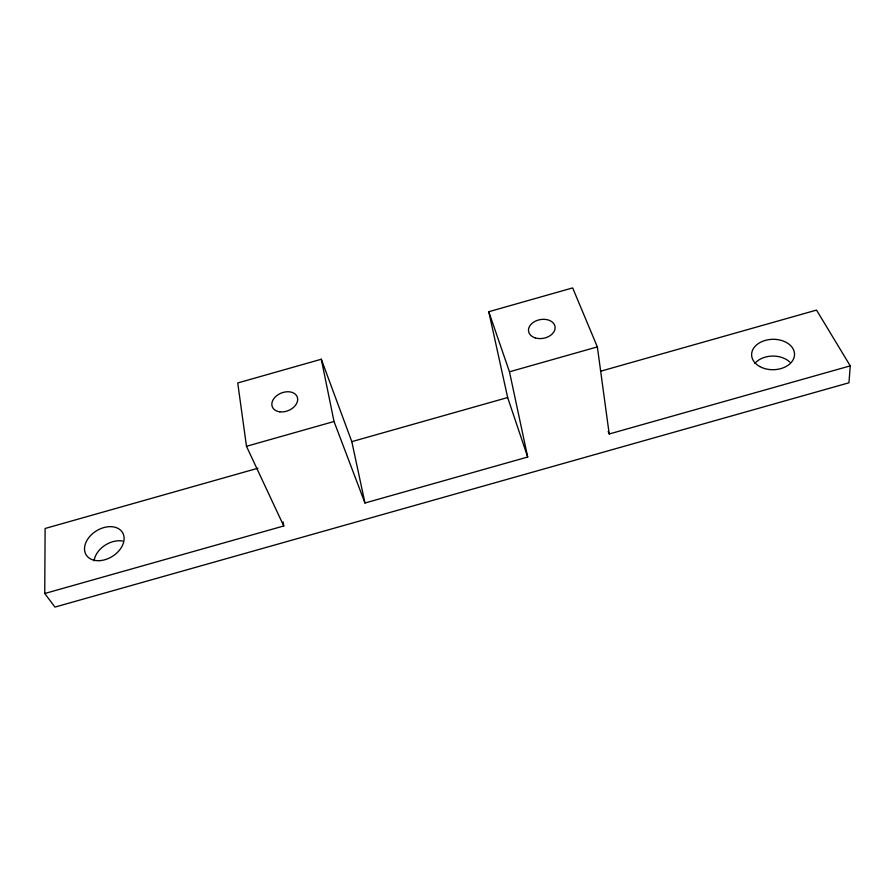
<?xml version="1.0" encoding="UTF-8"?>
<svg xmlns="http://www.w3.org/2000/svg" width="895" height="895" viewBox="0 0 895 895"><rect width="100%" height="100%" fill="white"/><g stroke="black" fill="none" stroke-linecap="round" stroke-linejoin="round"><path stroke-width="1.34" d="M600.478 371.257L816.52 310.095L850.25 365.865L848.952 382.791L54.964 607.09L44.75 593.508L45.108 528.486L257.973 468.219M850.25 365.865L609.204 433.986L597.357 346.902L572.655 287.91L488.771 311.717L509.468 371.794L527.692 457.032L364.959 503.012L351.813 441.649L321.305 359.242L237.734 382.959L246.483 446.303L283.749 525.969L44.75 593.508M246.483 446.303L334.025 421.5L364.959 503.012M509.468 371.794L597.357 346.902M351.813 441.649L507.655 397.537L488.771 311.717M608.175 431.446L609.204 433.986M507.655 397.537L527.692 457.032M321.305 359.242L334.025 421.5M283.111 521.908L283.749 525.969M754.877 363.359A21.156 15.159 -0.5 0 1 789.826 362.072M94.064 560.874A21.044 15.014 -32 0 1 122.604 541.028M99.927 560.639A21.346 15.058 -31.7 0 0 123.241 533.957A21.346 15.058 -31.7 0 0 89.791 536.429A21.346 15.058 -31.7 0 0 99.927 560.639M759.799 366.558A21.458 15.204 -0.9 0 0 794.312 356.523A21.458 15.204 -0.9 0 0 765.113 340.447A21.458 15.204 -0.9 0 0 759.799 366.558M535.188 337.874A13.436 9.476 -10.8 0 0 555.124 327.671A13.436 9.476 -10.8 0 0 535.109 321.316A13.436 9.476 -10.8 0 0 535.188 337.874M279.822 411.823A13.414 9.442 -22 0 0 297.576 398.141A13.414 9.442 -22 0 0 276.879 395.556A13.414 9.442 -22 0 0 279.822 411.823"/></g></svg>
